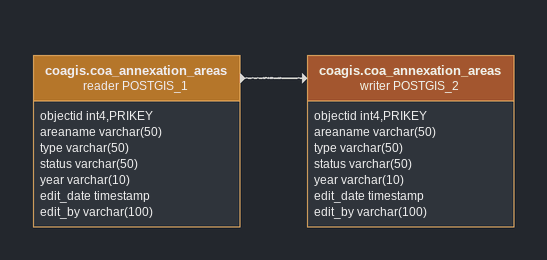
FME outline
coagis.coa_annexation_areas (reader POSTGIS_1)
    attributes: objectid int4,PRIKEY, areaname varchar(50), type varchar(50), status varchar(50), year varchar(10), edit_date timestamp, edit_by varchar(100)
    -> coagis.coa_annexation_areas (writer POSTGIS_2)
coagis.coa_annexation_areas (writer POSTGIS_2)
    attributes: objectid int4,PRIKEY, areaname varchar(50), type varchar(50), status varchar(50), year varchar(10), edit_date timestamp, edit_by varchar(100)
